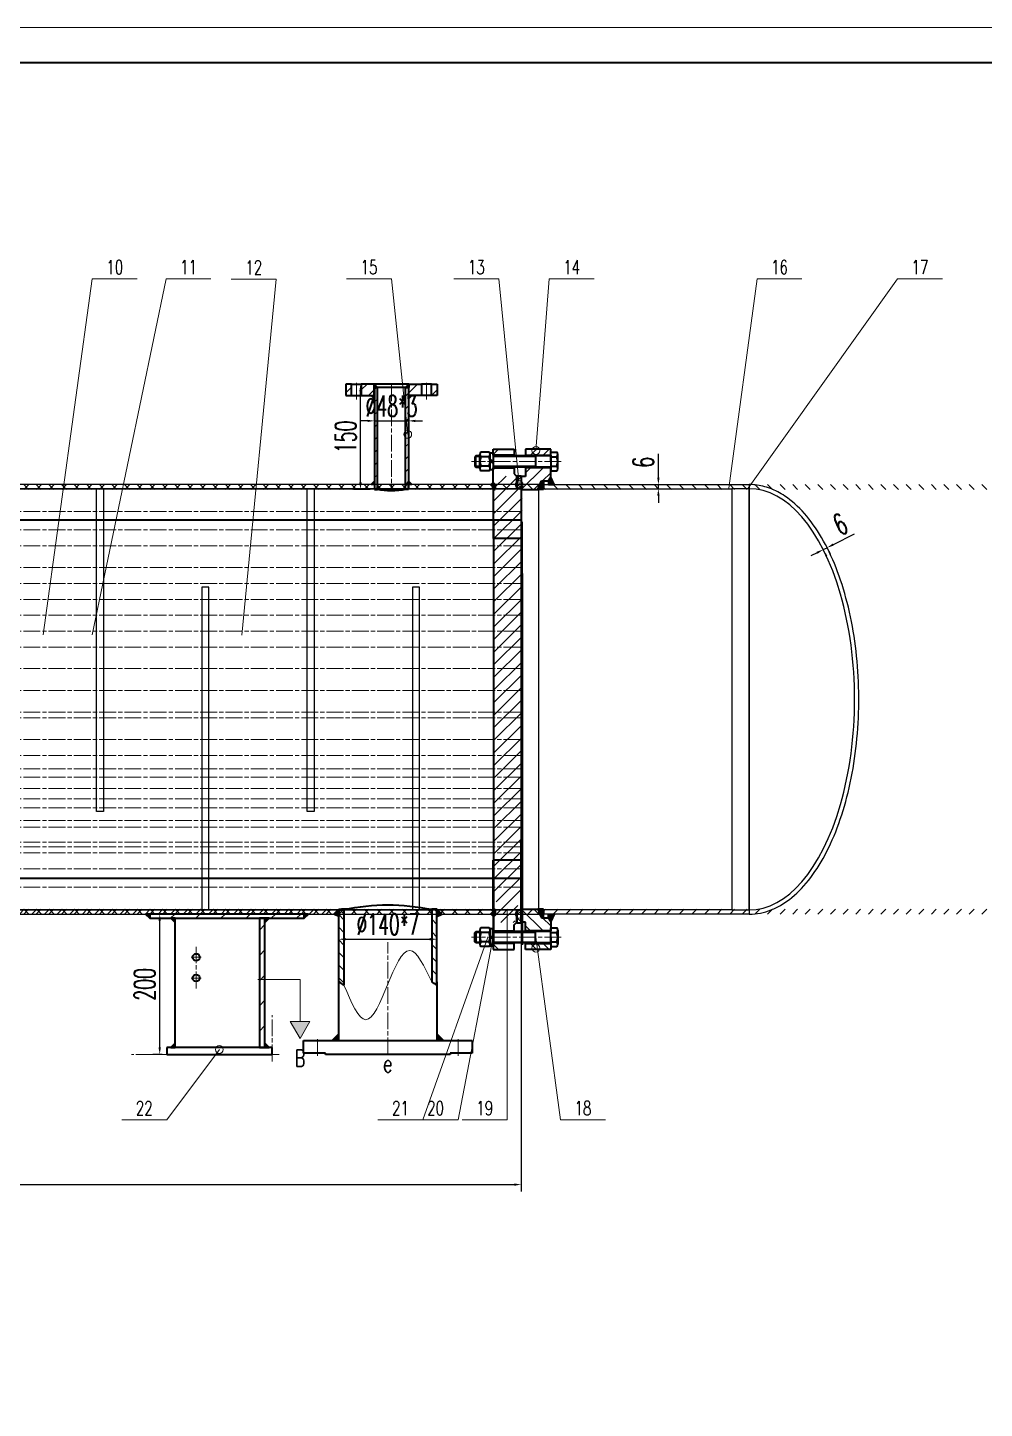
# Model space of a CAD drawing. Header units: millimetres. Extents: x 808 to 6798, y 610 to 4810.
# Drawn here: x 2845 to 4208, y 2843 to 4810 of the extents above; entities that cross this region are included whole.
import ezdxf
from ezdxf.enums import TextEntityAlignment as Align

# ---------------------------------------------------------------- set-up
doc = ezdxf.new("R2010")
doc.units = ezdxf.units.MM
doc.linetypes.add('ACAD_ISO08W100', pattern=[36, 24, -3, 6, -3])
doc.layers.get('Defpoints').update_dxf_attribs({"lineweight": 35})
for name, color, linetype, lineweight in [('中心线', 7, 'ACAD_ISO08W100', 15), ('剖面线', 7, 'Continuous', 15), ('尺寸', 7, 'Continuous', 15), ('标注', 3, 'Continuous', 0), ('粗实线', 7, 'Continuous', 35), ('细实线', 1, 'Continuous', 9)]:
    doc.layers.add(name, color=color, linetype=linetype, lineweight=lineweight)
doc.layers.add('图层2', color=1, linetype='Continuous')
doc.layers.add('图层4', color=3, linetype='Continuous')
doc.styles.add('dm', font='romans.shx', dxfattribs={"width": 0.6})
doc.styles.get("Standard").update_dxf_attribs({"font": 'txt.shx', "width": 0.7, "bigfont": 'gbcbig.shx'})
doc.dimstyles.new('md', dxfattribs={"dimscale": 10, "dimtxt": 3, "dimasz": 1, "dimexe": 1, "dimexo": 0.625, "dimtad": 1, "dimdec": 0, "dimtxsty": 'dm', "dimcen": 2.5, "dimclrd": 256, "dimclre": 256, "dimclrt": 256, "dimazin": 0, "dimtfac": 1, "dimtdec": 0, "dimtix": 1, "dimtmove": 0, "dimatfit": 3, "dimldrblk": 'ARCHTICK', "dimfxl": 1, "dimarcsym": 0})
pattern_1 = [(45, (-5018.148, -1737.78), (-8.980256, 8.980256), [])]
pattern_2 = [(45, (-5333.946, -1737.78), (-8.980256, 8.980256), [])]
pattern_3 = [(315, (-5018.148, 9444.22), (-8.980256, -8.980256), [])]
pattern_4 = [(135, (-5018.148, -1635.78), (-8.980256, -8.980256), [])]
pattern_5 = [(45, (-4248.148, -1635.78), (-17.96051, 17.96051), [])]

# ---------------------------------------------------------------- blocks, each defined once
blk = doc.blocks.new('*D31')
at = {"layer": 'Defpoints', "color": 0, "transparency": 16777216}
for p in [(3318.9, 4302.2), (3338.9, 4302.2), (3338.9, 4152.2)]:
    blk.add_point(p, dxfattribs=at)
at = {"layer": '标注', "lineweight": -2, "transparency": 16777216}
for p, q in [((3332.7, 4302.2), (3308.9, 4302.2)), ((3318.9, 4162.2), (3318.9, 4292.2)), ((3332.7, 4152.2), (3308.9, 4152.2))]:
    blk.add_line(p, q, dxfattribs=at)
at = {"layer": '标注', "transparency": 16777216}
for points in [[(3317.2, 4292.2), (3320.6, 4292.2), (3318.9, 4302.2)], [(3317.2, 4162.2), (3320.6, 4162.2), (3318.9, 4152.2)]]:
    blk.add_solid(points, dxfattribs=at)
at = {"layer": '标注', "transparency": 16777216, "insert": (3297.7, 4227.2), "char_height": 30, "attachment_point": 5, "rotation": 90, "style": 'dm'}
blk.add_mtext('150', dxfattribs=at)
blk = doc.blocks.new('_ArchTick')
at = {"color": 0, "linetype": 'ByBlock', "const_width": 0.15}
blk.add_lwpolyline([(-0.5, -0.5), (0.5, 0.5)], dxfattribs=at)
blk = doc.blocks.new('*D45')
at = {"layer": 'Defpoints', "color": 0, "transparency": 16777216}
for p in [(3387.2, 4250), (3338.9, 4233.2), (3387.2, 4245.1)]:
    blk.add_point(p, dxfattribs=at)
at = {"layer": '标注', "lineweight": -2, "transparency": 16777216}
for p, q in [((3328.9, 4250), (3318.9, 4250)), ((3338.9, 4239.4), (3338.9, 4260)), ((3338.9, 4250), (3387.2, 4250)), ((3387.2, 4251.3), (3387.2, 4260)), ((3397.2, 4250), (3407.2, 4250))]:
    blk.add_line(p, q, dxfattribs=at)
at = {"layer": '标注', "transparency": 16777216}
for points in [[(3328.9, 4251.6), (3328.9, 4248.3), (3338.9, 4250)], [(3397.2, 4251.6), (3397.2, 4248.3), (3387.2, 4250)]]:
    blk.add_solid(points, dxfattribs=at)
at = {"layer": '标注', "transparency": 16777216, "insert": (3363.1, 4271.2), "char_height": 30, "attachment_point": 5, "style": 'dm'}
blk.add_mtext('%%C48*3', dxfattribs=at)
blk = doc.blocks.new('*D35')
at = {"layer": 'Defpoints', "color": 0, "transparency": 16777216}
for p in [(3032.9, 3547.2), (3042.9, 3547.2), (3042.9, 3347.2)]:
    blk.add_point(p, dxfattribs=at)
at = {"layer": '标注', "lineweight": -2, "transparency": 16777216}
for p, q in [((3036.6, 3547.2), (3022.9, 3547.2)), ((3032.9, 3357.2), (3032.9, 3537.2)), ((3036.6, 3347.2), (3022.9, 3347.2))]:
    blk.add_line(p, q, dxfattribs=at)
at = {"layer": '标注', "transparency": 16777216}
for points in [[(3031.2, 3537.2), (3034.5, 3537.2), (3032.9, 3547.2)], [(3031.2, 3357.2), (3034.5, 3357.2), (3032.9, 3347.2)]]:
    blk.add_solid(points, dxfattribs=at)
at = {"layer": '标注', "transparency": 16777216, "insert": (3011.6, 3447.2), "char_height": 30, "attachment_point": 5, "rotation": 90, "style": 'dm'}
blk.add_mtext('200', dxfattribs=at)
blk = doc.blocks.new('*D48')
at = {"layer": 'Defpoints', "color": 0, "transparency": 16777216}
for p in [(3427.7, 3511.4), (3288, 3494.4), (3427.7, 3494.4)]:
    blk.add_point(p, dxfattribs=at)
at = {"layer": '标注', "lineweight": -2, "transparency": 16777216}
for p, q in [((3288, 3500.7), (3288, 3521.4)), ((3298, 3511.4), (3417.7, 3511.4)), ((3427.7, 3500.7), (3427.7, 3521.4))]:
    blk.add_line(p, q, dxfattribs=at)
at = {"layer": '标注', "transparency": 16777216}
for points in [[(3298, 3513.1), (3298, 3509.7), (3288, 3511.4)], [(3417.7, 3513.1), (3417.7, 3509.7), (3427.7, 3511.4)]]:
    blk.add_solid(points, dxfattribs=at)
at = {"layer": '标注', "transparency": 16777216, "insert": (3357.9, 3532.6), "char_height": 30, "attachment_point": 5, "style": 'dm'}
blk.add_mtext('%%C140*7', dxfattribs=at)
blk = doc.blocks.new('*D52')
at = {"layer": 'Defpoints', "color": 0, "transparency": 16777216}
for p in [(3743.3, 4159.2), (3743.3, 4159.2), (3743.3, 4153.2)]:
    blk.add_point(p, dxfattribs=at)
at = {"layer": '图层2', "lineweight": -2, "transparency": 16777216}
for p, q in [((3743.3, 4169.2), (3743.3, 4202.9)), ((3743.3, 4153.2), (3743.3, 4159.2)), ((3749.5, 4159.2), (3753.3, 4159.2)), ((3749.5, 4153.2), (3753.3, 4153.2)), ((3743.3, 4143.2), (3743.3, 4133.2))]:
    blk.add_line(p, q, dxfattribs=at)
at = {"layer": '图层2', "transparency": 16777216}
for points in [[(3741.6, 4169.2), (3745, 4169.2), (3743.3, 4159.2)], [(3741.6, 4143.2), (3745, 4143.2), (3743.3, 4153.2)]]:
    blk.add_solid(points, dxfattribs=at)
at = {"layer": '图层2', "transparency": 16777216, "insert": (3722, 4191), "char_height": 30, "attachment_point": 5, "rotation": 90, "style": 'dm'}
blk.add_mtext('6', dxfattribs=at)
blk = doc.blocks.new('*D53')
at = {"layer": 'Defpoints', "color": 0, "transparency": 16777216}
for p in [(3978.3, 4066.6), (3983.7, 4069.3), (3983.7, 4069.3)]:
    blk.add_point(p, dxfattribs=at)
at = {"layer": '图层2', "lineweight": -2, "transparency": 16777216}
for p, q in [((3992.6, 4073.8), (4022.6, 4089)), ((3969.4, 4062.1), (3960.5, 4057.5)), ((3978.3, 4066.6), (3983.7, 4069.3)), ((3981.1, 4061), (3982.8, 4057.6)), ((3986.5, 4063.7), (3988.2, 4060.3))]:
    blk.add_line(p, q, dxfattribs=at)
at = {"layer": '图层2', "transparency": 16777216}
for points in [[(3991.8, 4075.3), (3993.3, 4072.3), (3983.7, 4069.3)], [(3968.6, 4063.5), (3970.1, 4060.6), (3978.3, 4066.6)]]:
    blk.add_solid(points, dxfattribs=at)
at = {"layer": '图层2', "transparency": 16777216, "insert": (4002.5, 4102.6), "char_height": 30, "attachment_point": 5, "rotation": 26.8277, "style": 'dm'}
blk.add_mtext('6', dxfattribs=at)
blk = doc.blocks.new('*D55')
at = {"layer": 'Defpoints', "color": 0, "transparency": 16777216}
for p in [(2047.9, 3553.2), (3547.9, 3553.2), (3547.9, 3161.8)]:
    blk.add_point(p, dxfattribs=at)
at = {"layer": '图层2', "lineweight": -2, "transparency": 16777216}
for p, q in [((2047.9, 3547), (2047.9, 3151.8)), ((3547.9, 3547), (3547.9, 3151.8)), ((2057.9, 3161.8), (3537.9, 3161.8))]:
    blk.add_line(p, q, dxfattribs=at)
at = {"layer": '图层2', "transparency": 16777216}
for points in [[(2057.9, 3163.5), (2057.9, 3160.1), (2047.9, 3161.8)], [(3537.9, 3163.5), (3537.9, 3160.1), (3547.9, 3161.8)]]:
    blk.add_solid(points, dxfattribs=at)
at = {"layer": '图层2', "transparency": 16777216, "insert": (2797.9, 3183.1), "char_height": 30, "attachment_point": 5, "style": 'dm'}
blk.add_mtext('1500', dxfattribs=at)

msp = doc.modelspace()

# ---------------------------------------------------------------- hatches: boundary and pattern name
at = {"layer": '剖面线'}
h = msp.add_hatch(dxfattribs=at)
h.set_pattern_fill('ANSI31', color=256, scale=4, style=0)
h.set_pattern_definition(pattern_2)
h.paths.add_polyline_path([(3306.05377, 4302.22015), (3298.05377, 4302.22015), (3298.05377, 4286.22015), (3306.05377, 4286.22015)])
h = msp.add_hatch(dxfattribs=at)
h.set_pattern_fill('ANSI31', color=256, scale=4, style=0)
h.set_pattern_definition(pattern_2)
h.paths.add_polyline_path([(3338.30377, 4302.22015), (3322.05377, 4302.22015), (3320.05377, 4302.22015), (3320.05377, 4286.22015), (3338.30377, 4286.22015)])
for points in [[(3338.30377, 4297.47015), (3338.30377, 4302.22015), (3343.05377, 4297.47015)], [(3387.80377, 4297.47015), (3383.05377, 4297.47015), (3387.80377, 4302.22015)], [(3338.90377, 4286.22015), (3338.90377, 4281.47015), (3334.15377, 4286.22015)], [(3387.20377, 4286.22015), (3391.95377, 4286.22015), (3387.20377, 4281.47015)], [(3338.90377, 4159.22015), (3334.15377, 4159.22015), (3338.90377, 4163.97015)], [(3387.20377, 4159.22015), (3387.20377, 4163.97015), (3391.95377, 4159.22015)], [(3507.85218, 4162.22015), (3504.85218, 4159.22015), (3510.85218, 4159.22015)], [(3510.85218, 4159.22015), (3506.60954, 4159.22015), (3510.85218, 4154.97751)], [(3579.85218, 4152.22015), (3571.65602, 4152.22015), (3576.85218, 4164.4163), (3579.85218, 4164.4163)], [(3586.85218, 4159.22015), (3595.04833, 4159.22015), (3589.85218, 4169.61245), (3586.85218, 4164.4163)], [(3018.85218, 3547.22015), (3012.85218, 3547.22015), (3018.85218, 3541.22015)], [(3238.85218, 3547.22015), (3238.85218, 3541.22015), (3244.85218, 3547.22015)], [(3288.00218, 3554.22015), (3288.00218, 3543.72015), (3281.00218, 3547.22015)], [(3427.70218, 3554.22015), (3427.70218, 3543.72015), (3434.70218, 3547.22015)], [(3507.85218, 3544.22015), (3504.85218, 3547.22015), (3510.85218, 3547.22015)], [(3510.85218, 3547.22015), (3506.60954, 3547.22015), (3510.85218, 3551.46279)], [(3579.85218, 3554.22015), (3571.65602, 3554.22015), (3576.85218, 3542.024), (3579.85218, 3542.024)], [(3586.85218, 3547.22015), (3595.04833, 3547.22015), (3589.85218, 3536.82784), (3586.85218, 3542.024)], [(3054.85218, 3541.22015), (3048.85218, 3541.22015), (3054.85218, 3535.22015)], [(3182.85218, 3541.22015), (3182.85218, 3535.22015), (3188.85218, 3541.22015)], [(3246.85218, 3394.22015), (3232.85218, 3369.97144), (3218.85218, 3394.22015)], [(3288.00218, 3367.22015), (3288.00218, 3376.47015), (3278.75218, 3367.22015)], [(3427.70218, 3367.22015), (3436.95218, 3367.22015), (3427.70218, 3376.47015)], [(3054.85218, 3357.22015), (3054.85218, 3363.22015), (3048.85218, 3357.22015)], [(3182.85218, 3357.22015), (3188.85218, 3357.22015), (3182.85218, 3363.22015)]]:
    msp.add_hatch(color=256, dxfattribs=at).paths.add_polyline_path(points)
h = msp.add_hatch(dxfattribs=at)
h.set_pattern_fill('ANSI31', color=256, scale=4, style=0)
h.set_pattern_definition(pattern_2)
h.paths.add_polyline_path([(3343.05377, 4297.47015), (3338.90377, 4297.47015), (3338.90377, 4152.22015), (3343.05377, 4152.22015)])
h = msp.add_hatch(dxfattribs=at)
h.set_pattern_fill('ANSI31', color=256, scale=4, style=0)
h.set_pattern_definition(pattern_2)
h.paths.add_polyline_path([(3383.05377, 4297.47015), (3387.20377, 4297.47015), (3387.20377, 4152.22015), (3383.05377, 4152.22015)])
h = msp.add_hatch(dxfattribs=at)
h.set_pattern_fill('ANSI31', color=256, scale=8, style=0)
h.set_pattern_definition([(45, (-5333.946, -1737.78), (-17.96051, 17.96051), [])])
h.paths.add_polyline_path([(3387.80377, 4302.22015), (3404.05377, 4302.22015), (3406.05377, 4302.22015), (3406.05377, 4286.22015), (3387.80377, 4286.22015)])
h = msp.add_hatch(dxfattribs=at)
h.set_pattern_fill('ANSI31', color=256, scale=4, style=0)
h.set_pattern_definition(pattern_2)
h.paths.add_polyline_path([(3420.05377, 4302.22015), (3428.05377, 4302.22015), (3428.05377, 4286.22015), (3420.05377, 4286.22015)])
h = msp.add_hatch(dxfattribs=at)
h.set_pattern_fill('ANSI31', color=256, scale=8, style=0)
h.set_pattern_definition([(45, (-5018.148, -1737.78), (-17.96051, 17.96051), [])])
h.paths.add_polyline_path([(3507.85218, 4201.22015), (3507.85218, 4209.72015), (3537.85218, 4209.72015), (3537.85218, 4201.22015)])
h = msp.add_hatch(dxfattribs=at)
h.set_pattern_fill('ANSI31', color=256, scale=4, style=0)
h.set_pattern_definition(pattern_1)
h.paths.add_polyline_path([(3589.85218, 4201.22015), (3589.85218, 4209.72015), (3553.85218, 4209.72015), (3553.85218, 4201.22015)])
h = msp.add_hatch(dxfattribs=at)
h.set_pattern_fill('ANSI31', color=256, scale=4, style=0)
h.set_pattern_definition([(45, (-5016.952, -1623.892), (-8.980256, 8.980256), [])])
edge = h.paths.add_edge_path()
edge.add_line((3509.04833, 3566.10819), (3512.04833, 3566.10819))
edge.add_line((3512.04833, 3566.10819), (3512.04833, 3559.10819))
edge.add_line((3512.04833, 3559.10819), (3509.04833, 3556.10819))
edge.add_line((3509.04833, 3556.10819), (3509.04833, 3535.10819))
edge.add_line((3509.04833, 3535.10819), (3539.04833, 3535.10819))
edge.add_line((3539.04833, 3535.10819), (3539.04833, 3543.60819))
edge.add_line((3539.04833, 3543.60819), (3543.04833, 3547.60819))
edge.add_line((3543.04833, 3547.60819), (3543.04833, 3566.10819))
edge.add_line((3543.04833, 3566.10819), (3549.04833, 3566.10819))
edge.add_line((3549.04833, 3566.10819), (3549.04833, 4169.02351))
edge.add_line((3549.04833, 4171.3321), (3509.04833, 4171.3321))
edge.add_line((3509.04833, 3566.10819), (3509.04833, 4171.3321))
h = msp.add_hatch(dxfattribs=at)
h.set_pattern_fill('ANSI37', color=256, scale=4, style=0)
h.set_pattern_definition([(45, (-5018.148, -1737.78), (-8.980256, 8.980256), []), (135, (-5018.148, -1737.78), (-8.980256, -8.980256), [])])
h.paths.add_polyline_path([(3547.85218, 4153.72015), (3541.85218, 4153.72015), (3541.85218, 4171.72015), (3547.85218, 4171.72015)])
h = msp.add_hatch(dxfattribs=at)
h.set_pattern_fill('ANSI31', color=256, scale=4, style=0)
h.set_pattern_definition(pattern_1)
h.paths.add_polyline_path([(3589.85218, 4183.22015), (3553.85218, 4183.22015), (3553.85218, 4170.72015), (3547.85218, 4170.72015), (3547.85218, 4152.22015), (3571.65602, 4152.22015), (3576.85218, 4164.4163), (3586.85218, 4164.4163), (3589.85218, 4169.61245)])
h = msp.add_hatch(dxfattribs=at)
h.set_pattern_fill('ANSI31', color=256, scale=4, style=0)
h.set_pattern_definition([(45, (-518.148, -1737.78), (-8.980256, 8.980256), [])])
edge = h.paths.add_edge_path()
edge.add_line((807.70218, 4159.22015), (1870.25898, 4159.22015))
edge.add_line((3510.85218, 4159.22015), (3510.85218, 4152.22015))
edge.add_line((3547.85218, 4152.22015), (3387.20377, 4152.22015))
edge.add_line((807.70218, 4152.22015), (807.70218, 4159.22015))
h = msp.add_hatch(dxfattribs=at)
h.set_pattern_fill('ANSI31', color=256, scale=4, style=0)
h.set_pattern_definition([(135, (6113.852, -1737.78), (8.980256, 8.980256), [])])
edge = h.paths.add_edge_path()
edge.add_line((4788.00218, 4159.22015), (3725.44538, 4159.22015))
edge.add_line((2084.85218, 4159.22015), (2084.85218, 4152.22015))
edge.add_line((2047.85218, 4152.22015), (2208.50058, 4152.22015))
edge.add_line((4788.00218, 4152.22015), (4788.00218, 4159.22015))
h = msp.add_hatch(dxfattribs=at)
h.set_pattern_fill('ANSI31', color=256, scale=4, style=0)
h.set_pattern_definition([(315, (-518.148, 9444.22), (-8.980256, -8.980256), [])])
edge = h.paths.add_edge_path()
edge.add_line((807.70218, 3547.22015), (1870.25898, 3547.22015))
edge.add_line((3510.85218, 3547.22015), (3510.85218, 3554.22015))
edge.add_line((3547.85218, 3554.22015), (3387.20377, 3554.22015))
edge.add_line((807.70218, 3554.22015), (807.70218, 3547.22015))
h = msp.add_hatch(dxfattribs=at)
h.set_pattern_fill('ANSI31', color=256, scale=4, style=0)
h.set_pattern_definition([(45, (-518.148, -1635.78), (-8.980256, 8.980256), [])])
edge = h.paths.add_edge_path()
edge.add_line((1919.98668, 3547.22015), (3288.00218, 3547.22015))
edge.add_line((3288.00218, 3547.22015), (3288.00218, 3554.22015))
edge.add_line((3547.85218, 3554.22015), (3427.70218, 3554.22015))
edge.add_line((1251.85218, 3554.22015), (1246.85218, 3547.22015))
h = msp.add_hatch(dxfattribs=at)
h.set_pattern_fill('ANSI31', color=256, scale=4, style=0)
h.set_pattern_definition([(225, (6113.852, 9444.22), (8.980256, -8.980256), [])])
edge = h.paths.add_edge_path()
edge.add_line((4788.00218, 3547.22015), (3725.44538, 3547.22015))
edge.add_line((2084.85218, 3547.22015), (2084.85218, 3554.22015))
edge.add_line((2047.85218, 3554.22015), (2208.50058, 3554.22015))
edge.add_line((4788.00218, 3554.22015), (4788.00218, 3547.22015))
h = msp.add_hatch(dxfattribs=at)
h.set_pattern_fill('ANSI31', color=256, scale=8, style=0)
h.set_pattern_definition(pattern_5)
h.paths.add_polyline_path([(3238.85218, 3541.22015), (3238.85218, 3547.22015), (3018.85218, 3547.22015), (3018.85218, 3541.22015)])
h = msp.add_hatch(dxfattribs=at)
h.set_pattern_fill('ANSI31', color=256, scale=4, angle=90, style=0)
h.set_pattern_definition(pattern_4)
edge = h.paths.add_edge_path()
edge.add_line((3288.00218, 3450.72015), (3288.00218, 3554.22015))
edge.add_line((3288.00218, 3554.22015), (3295.35218, 3554.22015))
edge.add_line((3295.35218, 3554.22015), (3295.35218, 3446.09515))
edge.add_spline(control_points=[(3295.35218, 3446.09515), (3292.90218, 3447.63682), (3290.45218, 3449.17848), (3288.00218, 3450.72015)], knot_values=[0, 0, 0, 0, 1.0855091331, 1.0855091331, 1.0855091331, 1.0855091331], degree=3, periodic=0)
h = msp.add_hatch(dxfattribs=at)
h.set_pattern_fill('ANSI31', color=256, scale=4, angle=90, style=0)
h.set_pattern_definition(pattern_4)
edge = h.paths.add_edge_path()
edge.add_line((3427.70218, 3446.09515), (3427.70218, 3554.22015))
edge.add_line((3427.70218, 3554.22015), (3420.35218, 3554.22015))
edge.add_line((3420.35218, 3554.22015), (3420.35218, 3450.72015))
edge.add_spline(control_points=[(3420.35218, 3450.72015), (3422.80218, 3449.17848), (3425.25218, 3447.63682), (3427.70218, 3446.09515)], knot_values=[0, 0, 0, 0, 1.0855091331, 1.0855091331, 1.0855091331, 1.0855091331], degree=3, periodic=0)
h = msp.add_hatch(dxfattribs=at)
h.set_pattern_fill('ANSI37', color=256, scale=4, style=0)
h.set_pattern_definition([(315, (-5018.148, 9444.22), (-8.980256, -8.980256), []), (225, (-5018.148, 9444.22), (-8.980256, 8.980256), [])])
h.paths.add_polyline_path([(3547.85218, 3552.72015), (3541.85218, 3552.72015), (3541.85218, 3534.72015), (3547.85218, 3534.72015)])
h = msp.add_hatch(dxfattribs=at)
h.set_pattern_fill('ANSI31', color=256, scale=4, style=0)
h.set_pattern_definition(pattern_3)
h.paths.add_polyline_path([(3589.85218, 3523.22015), (3553.85218, 3523.22015), (3553.85218, 3535.72015), (3547.85218, 3535.72015), (3547.85218, 3554.22015), (3571.65602, 3554.22015), (3576.85218, 3542.024), (3586.85218, 3542.024), (3589.85218, 3536.82784)])
h = msp.add_hatch(dxfattribs=at)
h.set_pattern_fill('ANSI31', color=256, scale=8, style=0)
h.set_pattern_definition(pattern_5)
h.paths.add_polyline_path([(3182.85218, 3357.22015), (3182.85218, 3541.22015), (3174.85218, 3541.22015), (3174.85218, 3357.22015)])
h = msp.add_hatch(dxfattribs=at)
h.set_pattern_fill('ANSI31', color=256, scale=8, style=0)
h.set_pattern_definition([(315, (-5018.148, 9444.22), (-17.96051, -17.96051), [])])
h.paths.add_polyline_path([(3507.85218, 3505.22015), (3507.85218, 3496.72015), (3537.85218, 3496.72015), (3537.85218, 3505.22015)])
h = msp.add_hatch(dxfattribs=at)
h.set_pattern_fill('ANSI31', color=256, scale=4, style=0)
h.set_pattern_definition(pattern_3)
h.paths.add_polyline_path([(3589.85218, 3505.22015), (3589.85218, 3496.72015), (3553.85218, 3496.72015), (3553.85218, 3505.22015)])

# ---------------------------------------------------------------- linework, layer by layer
at = {"layer": '中心线'}
for p, q in [((3313.05377, 4304.22015), (3313.05377, 4277.22015)), ((3363.05377, 4302.22015), (3363.05377, 4152.22015)), ((3413.05377, 4304.22015), (3413.05377, 4277.22015)), ((3604.85218, 4192.22015), (3476.85218, 4192.22015)), ((2046.65602, 4120.94406), (3549.04833, 4120.94406)), ((2046.65602, 4094.63723), (3549.04833, 4094.63723)), ((2046.65602, 4072.00982), (3549.04833, 4072.00982)), ((2046.65602, 4041.10019), (3549.04833, 4041.10019)), ((2046.65602, 4018.2697), (3549.04833, 4018.2697)), ((2046.65602, 3995.64228), (3549.04833, 3995.64228)), ((2046.65602, 3973.01487), (3549.04833, 3973.01487)), ((2046.65602, 3950.38745), (3549.04833, 3950.38745)), ((2046.65602, 3927.76003), (3549.04833, 3927.76003)), ((2046.65602, 3896.93296), (3549.04833, 3896.93296)), ((2046.65602, 3865.94078), (3549.04833, 3865.94078)), ((2046.65602, 3835.03115), (3549.04833, 3835.03115)), ((2046.65602, 3826.74895), (3549.04833, 3826.74895)), ((2046.65602, 3795.83932), (3549.04833, 3795.83932)), ((2046.65602, 3773.2119), (3549.04833, 3773.2119)), ((2046.65602, 3754.08171), (3549.04833, 3754.08171)), ((2046.65602, 3742.30228), (3549.04833, 3742.30228)), ((2046.65602, 3726.3689), (3549.04833, 3726.3689)), ((2046.65602, 3711.39265), (3549.04833, 3711.39265)), ((2046.65602, 3698.65608), (3549.04833, 3698.65608)), ((2046.65602, 3680.48302), (3549.04833, 3680.48302)), ((2046.65602, 3670.94327), (3549.04833, 3670.94327)), ((2046.65602, 3649.5734), (3549.04833, 3649.5734)), ((2046.65602, 3643.23046), (3549.04833, 3643.23046)), ((2046.65602, 3634.43048), (3549.04833, 3634.43048)), ((2046.65602, 3611.80306), (3549.04833, 3611.80306)), ((2046.65602, 3585.49624), (3549.04833, 3585.49624)), ((3357.85218, 3347.22015), (3357.85218, 3507.22015)), ((3604.85218, 3514.22015), (3476.85218, 3514.22015)), ((3091.85218, 3485.77089), (3077.85218, 3485.77089)), ((3084.85218, 3441.27256), (3084.85218, 3500.60367)), ((3091.85218, 3456.10533), (3077.85218, 3456.10533)), ((3192.85218, 3337.22015), (3192.85218, 3403.22015)), ((3257.85218, 3345.22015), (3257.85218, 3372.22015)), ((3457.85218, 3345.22015), (3457.85218, 3372.22015)), ((3202.85218, 3347.22015), (2992.85218, 3347.22015))]:
    msp.add_line(p, q, dxfattribs=at)
at = {"layer": '剖面线'}
for centre in [(3386.20377, 4230.72015), (3568.85218, 4207.72015), (3544.85218, 4159.22015), (3544.85218, 3547.22015), (3568.85218, 3498.72015), (3117.85218, 3354.22015)]:
    msp.add_circle(centre, 5.6, dxfattribs=at)
at = {"layer": '图层2'}
msp.add_lwpolyline([(2022.85218, 3847.22015), (2022.85218, 3547.22015), (3572.85218, 3547.22015), (3572.85218, 4159.22015), (2022.85218, 4159.22015), (2022.85218, 3859.22015)], dxfattribs=at)
for points in [[(2047.85218, 3553.22015), (3547.85218, 3553.22015), (3547.85218, 4153.22015), (2047.85218, 4153.22015)], [(3547.85218, 3553.22015), (2047.85218, 3553.22015), (2047.85218, 4153.22015), (3547.85218, 4153.22015)], [(2942.85218, 4153.22008), (2952.85218, 4153.22008), (2952.85218, 3693.22008), (2942.85218, 3693.22008)], [(3242.85218, 4153.22008), (3252.85218, 4153.22008), (3252.85218, 3693.22008), (3242.85218, 3693.22008)], [(3572.85218, 4159.22015), (3872.85218, 4159.22015), (3872.85218, 3547.22015), (3572.85218, 3547.22015)], [(3847.85218, 3553.22015), (3572.85218, 3553.22015), (3572.85218, 4153.22015), (3847.85218, 4153.22015)], [(3847.85218, 3553.22015), (3872.85218, 3553.22015), (3872.85218, 4153.22015), (3847.85218, 4153.22015)], [(3092.85218, 3553.22015), (3102.85218, 3553.22015), (3102.85218, 4013.22015), (3092.85218, 4013.22015)], [(3392.85218, 3553.22015), (3402.85218, 3553.22015), (3402.85218, 4013.22015), (3392.85218, 4013.22015)]]:
    msp.add_lwpolyline(points, close=True, dxfattribs=at)
msp.add_ellipse((3872.85218, 3853.22015), major_axis=(0, -300), ratio=0.5, start_param=0, end_param=3.1415926536, dxfattribs=at)
msp.add_open_spline([(3872.85218, 3547.22015), (3878.10407, 3547.22015), (3883.35568, 3547.73208), (3893.77809, 3549.76581), (3898.94858, 3551.28722), (3909.14183, 3555.30347), (3914.16468, 3557.79795), (3928.93756, 3566.67182), (3938.39058, 3574.44175), (3956.2321, 3593.30418), (3964.62308, 3604.39851), (3980.11102, 3629.48725), (3987.20757, 3643.4824), (3999.88742, 3673.86576), (4005.47005, 3690.25364), (4014.93656, 3724.82661), (4018.81997, 3743.01094), (4024.7541, 3780.51056), (4026.80456, 3799.82493), (4029.00075, 3838.87356), (4029.1464, 3858.60685), (4027.52766, 3897.76559), (4025.76335, 3917.19008), (4020.38649, 3955.01568), (4016.77415, 3973.41589), (4007.8259, 4008.51785), (4002.49041, 4025.21882), (3990.274, 4056.31361), (3983.39373, 4070.70699), (3968.30361, 4096.66361), (3960.09429, 4108.22736), (3942.57967, 4128.08887), (3933.2726, 4136.38848), (3916.81642, 4147.34272), (3909.88516, 4150.94851), (3895.7468, 4156.29011), (3888.53947, 4158.02406), (3878.48013, 4159.07341), (3875.66616, 4159.22015), (3872.85218, 4159.22015)], degree=3, knots=[0, 0, 0, 0, 0.0972572684, 0.0972572684, 0.1945145367, 0.1945145367, 0.2917718051, 0.2917718051, 0.4862735521, 0.4862735521, 0.6807752992, 0.6807752992, 0.8752770463, 0.8752770463, 1.0697787933, 1.0697787933, 1.2642805404, 1.2642805404, 1.4587822874, 1.4587822874, 1.6532840345, 1.6532840345, 1.8477857816, 1.8477857816, 2.0422875286, 2.0422875286, 2.2367892757, 2.2367892757, 2.4312910227, 2.4312910227, 2.6257927698, 2.6257927698, 2.8202945169, 2.8202945169, 2.9548881792, 2.9548881792, 3.0894818415, 3.0894818415, 3.1415926536, 3.1415926536, 3.1415926536, 3.1415926536], dxfattribs=at)
at = {"layer": '尺寸'}
for p, q in [((3172.85218, 3454.22015), (3232.85218, 3454.22015)), ((3232.85218, 3454.22015), (3232.85218, 3394.22015)), ((3232.85218, 3369.97144), (3218.85218, 3394.22015)), ((3218.85218, 3394.22015), (3246.85218, 3394.22015)), ((3246.85218, 3394.22015), (3232.85218, 3369.97144))]:
    msp.add_line(p, q, dxfattribs=at)
at = {"layer": '标注'}
for p, q in [((2866.85218, 3944.97015), (2936.85218, 4452.22015)), ((2936.85218, 4452.22015), (3000.85218, 4452.22015)), ((2936.85218, 3944.97015), (3041.85218, 4452.22015)), ((3041.85218, 4452.22015), (3105.85218, 4452.22015)), ((3198.85218, 4451.89228), (3134.85218, 4451.89228)), ((3149.85218, 3944.64228), (3198.85218, 4451.89228)), ((3363.05377, 4452.22015), (3299.05377, 4452.22015)), ((3386.20377, 4230.72015), (3363.05377, 4452.22015)), ((3515.85218, 4452.22015), (3451.85218, 4452.22015)), ((3544.85218, 4159.22015), (3515.85218, 4452.22015)), ((3568.85218, 4207.72015), (3587.85218, 4452.22015)), ((3587.85218, 4452.22015), (3651.85218, 4452.22015)), ((3843.85218, 4154.22015), (3883.85218, 4452.22015)), ((3871.35218, 4154.22015), (4083.85218, 4452.22015)), ((3883.85218, 4452.22015), (3947.85218, 4452.22015)), ((4083.85218, 4452.22015), (4147.85218, 4452.22015)), ((3527.85218, 3554.22015), (3527.85218, 3254.22015)), ((3500.45218, 3514.22015), (3407.85218, 3254.22015)), ((3507.85218, 3514.22015), (3457.85218, 3254.22015)), ((3568.85218, 3514.22015), (3603.85218, 3254.22015)), ((3117.85218, 3354.22015), (3042.85218, 3254.22015)), ((3042.85218, 3254.22015), (2978.85218, 3254.22015)), ((3407.85218, 3254.22015), (3343.85218, 3254.22015)), ((3457.85218, 3254.22015), (3393.85218, 3254.22015)), ((3527.85218, 3254.22015), (3463.85218, 3254.22015)), ((3603.85218, 3254.22015), (3667.85218, 3254.22015))]:
    msp.add_line(p, q, dxfattribs=at)
at = {"layer": '粗实线'}
for p, q in [((3306.05377, 4302.22015), (3298.05377, 4302.22015)), ((3298.05377, 4302.22015), (3298.05377, 4286.22015)), ((3306.05377, 4286.22015), (3306.05377, 4302.22015)), ((3306.05377, 4302.22015), (3320.05377, 4302.22015)), ((3322.05377, 4302.22015), (3320.05377, 4302.22015)), ((3320.05377, 4302.22015), (3320.05377, 4286.22015)), ((3338.30377, 4302.22015), (3322.05377, 4302.22015)), ((3322.05377, 4302.22015), (3322.05377, 4302.22015)), ((3338.30377, 4286.22015), (3338.30377, 4302.22015)), ((3338.30377, 4297.47015), (3338.30377, 4302.22015)), ((3338.30377, 4302.22015), (3343.05377, 4297.47015)), ((3387.80377, 4302.22015), (3338.30377, 4302.22015)), ((3343.05377, 4297.47015), (3338.30377, 4297.47015)), ((3343.05377, 4297.47015), (3338.90377, 4297.47015)), ((3338.90377, 4297.47015), (3338.90377, 4152.22015)), ((3343.05377, 4152.22015), (3343.05377, 4297.47015)), ((3383.05377, 4297.47015), (3343.05377, 4297.47015)), ((3383.05377, 4297.47015), (3387.80377, 4302.22015)), ((3383.05377, 4297.47015), (3387.20377, 4297.47015)), ((3383.05377, 4152.22015), (3383.05377, 4297.47015)), ((3387.80377, 4297.47015), (3383.05377, 4297.47015)), ((3387.20377, 4297.47015), (3387.20377, 4152.22015)), ((3387.80377, 4302.22015), (3404.05377, 4302.22015)), ((3387.80377, 4286.22015), (3387.80377, 4302.22015)), ((3387.80377, 4302.22015), (3387.80377, 4297.47015)), ((3404.05377, 4302.22015), (3404.05377, 4302.22015)), ((3404.05377, 4302.22015), (3406.05377, 4302.22015)), ((3406.05377, 4302.22015), (3406.05377, 4286.22015)), ((3420.05377, 4302.22015), (3406.05377, 4302.22015)), ((3420.05377, 4302.22015), (3428.05377, 4302.22015)), ((3420.05377, 4286.22015), (3420.05377, 4302.22015)), ((3428.05377, 4302.22015), (3428.05377, 4286.22015)), ((3298.05377, 4286.22015), (3306.05377, 4286.22015)), ((3306.05377, 4286.22015), (3320.05377, 4286.22015)), ((3320.05377, 4286.22015), (3338.30377, 4286.22015)), ((3338.90377, 4281.47015), (3334.15377, 4286.22015)), ((3334.15377, 4286.22015), (3338.90377, 4286.22015)), ((3338.90377, 4286.22015), (3338.90377, 4281.47015)), ((3387.20377, 4286.22015), (3391.95377, 4286.22015)), ((3391.95377, 4286.22015), (3387.20377, 4281.47015)), ((3387.20377, 4281.47015), (3387.20377, 4286.22015)), ((3406.05377, 4286.22015), (3387.80377, 4286.22015)), ((3420.05377, 4286.22015), (3406.05377, 4286.22015)), ((3428.05377, 4286.22015), (3420.05377, 4286.22015)), ((3483.45218, 4200.22015), (3481.85218, 4198.62015)), ((3481.85218, 4198.62015), (3481.85218, 4185.82015)), ((3488.95218, 4200.22015), (3483.45218, 4200.22015)), ((3483.45218, 4184.22015), (3483.45218, 4200.22015)), ((3488.95218, 4182.1889), (3488.95218, 4202.2514)), ((3502.36715, 4205.59515), (3490.3372, 4205.59515)), ((3502.36715, 4198.90765), (3490.3372, 4198.90765)), ((3503.75218, 4180.12015), (3503.75218, 4204.32015)), ((3503.75218, 4204.32015), (3507.85218, 4204.32015)), ((3503.75218, 4182.1889), (3503.75218, 4202.2514)), ((3507.85218, 4192.22015), (3503.75218, 4194.27015)), ((3503.75218, 4192.22015), (3507.85218, 4190.17015)), ((3507.85218, 4201.22015), (3507.85218, 4209.72015)), ((3507.85218, 4209.72015), (3537.85218, 4209.72015)), ((3507.85218, 4204.32015), (3507.85218, 4180.12015)), ((3537.85218, 4201.22015), (3507.85218, 4201.22015)), ((3507.85218, 4201.22015), (3507.85218, 4183.22015)), ((3589.85218, 4200.22015), (3507.85218, 4200.22015)), ((3537.85218, 4209.72015), (3537.85218, 4201.22015)), ((3537.85218, 4201.22015), (3537.85218, 4200.22015)), ((3589.85218, 4209.72015), (3553.85218, 4209.72015)), ((3553.85218, 4209.72015), (3553.85218, 4201.22015)), ((3553.85218, 4201.22015), (3589.85218, 4201.22015)), ((3553.85218, 4201.22015), (3553.85218, 4200.22015)), ((3568.25218, 4200.22015), (3568.25218, 4184.22015)), ((3589.85218, 4201.22015), (3589.85218, 4209.72015)), ((3589.85218, 4192.22015), (3589.85218, 4205.59515)), ((3589.85218, 4205.59515), (3589.85218, 4205.59515)), ((3589.85218, 4205.59515), (3598.46715, 4205.59515)), ((3589.85218, 4201.22015), (3589.85218, 4183.22015)), ((3589.85218, 4198.90765), (3598.46715, 4198.90765)), ((3589.85218, 4192.22015), (3589.85218, 4178.84515)), ((3599.85218, 4182.1889), (3599.85218, 4202.2514)), ((3481.85218, 4185.82015), (3483.45218, 4184.22015)), ((3483.45218, 4184.22015), (3488.95218, 4184.22015)), ((3502.36715, 4185.53265), (3490.3372, 4185.53265)), ((3502.36715, 4178.84515), (3490.3372, 4178.84515)), ((3507.85218, 4180.12015), (3503.75218, 4180.12015)), ((3589.85218, 4184.22015), (3507.85218, 4184.22015)), ((3507.85218, 4162.22015), (3507.85218, 4183.22015)), ((3507.85218, 4183.22015), (3537.85218, 4183.22015)), ((3537.85218, 4183.22015), (3537.85218, 4184.22015)), ((3537.85218, 4183.22015), (3537.85218, 4174.72015)), ((3537.85218, 4174.72015), (3541.85218, 4170.72015)), ((3541.85218, 4153.72015), (3541.85218, 4171.72015)), ((3541.85218, 4171.72015), (3547.85218, 4171.72015)), ((3547.85218, 4171.72015), (3547.85218, 4153.72015)), ((3553.85218, 4183.22015), (3553.85218, 4184.22015)), ((3589.85218, 4183.22015), (3553.85218, 4183.22015)), ((3553.85218, 4183.22015), (3553.85218, 4170.72015)), ((3589.85218, 4185.53265), (3598.46715, 4185.53265)), ((3589.85218, 4169.61245), (3589.85218, 4183.22015)), ((3589.85218, 4178.84515), (3589.85218, 4178.84515)), ((3589.85218, 4178.84515), (3598.46715, 4178.84515)), ((3334.15377, 4159.22015), (3338.90377, 4163.97015)), ((3338.90377, 4159.22015), (3334.15377, 4159.22015)), ((3338.90377, 4163.97015), (3338.90377, 4159.22015)), ((3338.90377, 4159.22015), (3338.90377, 4152.22015)), ((3338.90377, 4152.22015), (3343.05377, 4152.22015)), ((3387.20377, 4152.22015), (3383.05377, 4152.22015)), ((3387.20377, 4159.22015), (3387.20377, 4163.97015)), ((3387.20377, 4163.97015), (3391.95377, 4159.22015)), ((3391.95377, 4159.22015), (3387.20377, 4159.22015)), ((3387.20377, 4152.22015), (3387.20377, 4159.22015)), ((3507.85218, 4162.22015), (3504.85218, 4159.22015)), ((3504.85218, 4159.22015), (3510.85218, 4159.22015)), ((3510.85218, 4159.22015), (3506.60954, 4159.22015)), ((3506.60954, 4159.22015), (3510.85218, 4154.97751)), ((3510.85218, 4159.22015), (3507.85218, 4162.22015)), ((3510.85218, 4159.22015), (3507.85218, 4162.22015)), ((3507.85218, 4152.22015), (3510.85218, 4152.22015)), ((3507.85218, 4152.22015), (3507.85218, 4082.44406)), ((3510.85218, 4159.22015), (3510.85218, 4152.22015)), ((3510.85218, 4154.97751), (3510.85218, 4159.22015)), ((3510.85218, 4152.22015), (3510.85218, 4159.22015)), ((3541.85218, 4170.72015), (3541.85218, 4152.22015)), ((3547.85218, 4153.72015), (3541.85218, 4153.72015)), ((3553.85218, 4170.72015), (3547.85218, 4170.72015)), ((3547.85218, 4170.72015), (3547.85218, 4152.22015)), ((3547.85218, 4152.22015), (3571.65602, 4152.22015)), ((3547.85218, 4152.22015), (3547.85218, 4080.13547)), ((3571.65602, 4152.22015), (3576.85218, 4164.4163)), ((3571.65602, 4152.22015), (3576.85218, 4164.4163)), ((3579.85218, 4152.22015), (3571.65602, 4152.22015)), ((3579.85218, 4152.22015), (3571.65602, 4152.22015)), ((3576.85218, 4164.4163), (3586.85218, 4164.4163)), ((3576.85218, 4164.4163), (3579.85218, 4164.4163)), ((3579.85218, 4164.4163), (3579.85218, 4152.22015)), ((3579.85218, 4152.22015), (3579.85218, 4159.22015)), ((3586.85218, 4164.4163), (3589.85218, 4169.61245)), ((3589.85218, 4169.61245), (3586.85218, 4164.4163)), ((3586.85218, 4164.4163), (3586.85218, 4159.22015)), ((3586.85218, 4159.22015), (3595.04833, 4159.22015)), ((3595.04833, 4159.22015), (3589.85218, 4169.61245)), ((3549.04833, 4108.44406), (2046.65602, 4108.44406)), ((3509.04833, 3503.22015), (3509.04833, 4108.44406)), ((3549.04833, 3503.22015), (3549.04833, 4106.13547)), ((3547.85218, 4082.44406), (3507.85218, 4082.44406)), ((3547.85218, 4080.13547), (3547.85218, 4055.13547)), ((3549.04833, 4032.4395), (3549.04833, 3506.22015)), ((3549.04833, 4031.4395), (3549.04833, 3505.22015)), ((3549.04833, 4030.4395), (3549.04833, 3504.22015)), ((3549.04833, 4029.4395), (3549.04833, 3503.22015)), ((3547.85218, 3626.30483), (3547.85218, 3651.30483)), ((3507.85218, 3554.22015), (3507.85218, 3623.99624)), ((3547.85218, 3623.99624), (3507.85218, 3623.99624)), ((3547.85218, 3554.22015), (3547.85218, 3626.30483)), ((3549.04833, 3597.99624), (2046.65602, 3597.99624)), ((3018.85218, 3547.22015), (3012.85218, 3547.22015)), ((3012.85218, 3547.22015), (3018.85218, 3541.22015)), ((3238.85218, 3547.22015), (3018.85218, 3547.22015)), ((3018.85218, 3547.22015), (3018.85218, 3541.22015)), ((3018.85218, 3541.22015), (3018.85218, 3547.22015)), ((3238.85218, 3541.22015), (3238.85218, 3547.22015)), ((3238.85218, 3547.22015), (3238.85218, 3541.22015)), ((3238.85218, 3541.22015), (3244.85218, 3547.22015)), ((3244.85218, 3547.22015), (3238.85218, 3547.22015)), ((3281.00218, 3547.22015), (3288.00218, 3554.22015)), ((3288.00218, 3543.72015), (3281.00218, 3547.22015)), ((3288.00218, 3547.22015), (3288.00218, 3554.22015)), ((3288.00218, 3450.72015), (3288.00218, 3554.22015)), ((3288.00218, 3554.22015), (3295.35218, 3554.22015)), ((3288.00218, 3554.22015), (3288.00218, 3543.72015)), ((3303.85218, 3554.22015), (3291.85218, 3554.22015)), ((3295.35218, 3554.22015), (3295.35218, 3446.09515)), ((3427.70218, 3554.22015), (3420.35218, 3554.22015)), ((3420.35218, 3554.22015), (3420.35218, 3450.72015)), ((3427.70218, 3554.22015), (3427.70218, 3547.22015)), ((3427.70218, 3446.09515), (3427.70218, 3554.22015)), ((3427.70218, 3554.22015), (3427.70218, 3543.72015)), ((3434.70218, 3547.22015), (3427.70218, 3554.22015)), ((3427.70218, 3543.72015), (3434.70218, 3547.22015)), ((3507.85218, 3544.22015), (3504.85218, 3547.22015)), ((3504.85218, 3547.22015), (3510.85218, 3547.22015)), ((3506.60954, 3547.22015), (3510.85218, 3551.46279)), ((3510.85218, 3547.22015), (3506.60954, 3547.22015)), ((3507.85218, 3554.22015), (3510.85218, 3554.22015)), ((3510.85218, 3547.22015), (3507.85218, 3544.22015)), ((3510.85218, 3547.22015), (3507.85218, 3544.22015)), ((3507.85218, 3544.22015), (3507.85218, 3523.22015)), ((3510.85218, 3547.22015), (3510.85218, 3554.22015)), ((3510.85218, 3554.22015), (3510.85218, 3547.22015)), ((3510.85218, 3551.46279), (3510.85218, 3547.22015)), ((3541.85218, 3535.72015), (3541.85218, 3554.22015)), ((3547.85218, 3552.72015), (3541.85218, 3552.72015)), ((3541.85218, 3552.72015), (3541.85218, 3534.72015)), ((3547.85218, 3535.72015), (3547.85218, 3554.22015)), ((3547.85218, 3554.22015), (3571.65602, 3554.22015)), ((3547.85218, 3534.72015), (3547.85218, 3552.72015)), ((3571.65602, 3554.22015), (3576.85218, 3542.024)), ((3579.85218, 3554.22015), (3571.65602, 3554.22015)), ((3571.65602, 3554.22015), (3576.85218, 3542.024)), ((3579.85218, 3554.22015), (3571.65602, 3554.22015)), ((3576.85218, 3542.024), (3586.85218, 3542.024)), ((3576.85218, 3542.024), (3579.85218, 3542.024)), ((3579.85218, 3542.024), (3579.85218, 3554.22015)), ((3579.85218, 3554.22015), (3579.85218, 3547.22015)), ((3586.85218, 3547.22015), (3595.04833, 3547.22015)), ((3586.85218, 3542.024), (3586.85218, 3547.22015)), ((3586.85218, 3542.024), (3589.85218, 3536.82784)), ((3589.85218, 3536.82784), (3586.85218, 3542.024)), ((3595.04833, 3547.22015), (3589.85218, 3536.82784)), ((3018.85218, 3541.22015), (3238.85218, 3541.22015)), ((3054.85218, 3541.22015), (3048.85218, 3541.22015)), ((3048.85218, 3541.22015), (3054.85218, 3535.22015)), ((3054.85218, 3357.22015), (3054.85218, 3541.22015)), ((3054.85218, 3535.22015), (3054.85218, 3541.22015)), ((3182.85218, 3541.22015), (3174.85218, 3541.22015)), ((3174.85218, 3541.22015), (3174.85218, 3357.22015)), ((3182.85218, 3357.22015), (3182.85218, 3541.22015)), ((3182.85218, 3541.22015), (3182.85218, 3535.22015)), ((3182.85218, 3535.22015), (3188.85218, 3541.22015)), ((3188.85218, 3541.22015), (3182.85218, 3541.22015)), ((3481.85218, 3520.62015), (3483.45218, 3522.22015)), ((3483.45218, 3522.22015), (3488.95218, 3522.22015)), ((3483.45218, 3522.22015), (3483.45218, 3506.22015)), ((3488.95218, 3524.2514), (3488.95218, 3504.1889)), ((3502.36715, 3527.59515), (3490.3372, 3527.59515)), ((3503.75218, 3526.32015), (3503.75218, 3502.12015)), ((3507.85218, 3526.32015), (3503.75218, 3526.32015)), ((3503.75218, 3524.2514), (3503.75218, 3504.1889)), ((3507.85218, 3502.12015), (3507.85218, 3526.32015)), ((3507.85218, 3505.22015), (3507.85218, 3523.22015)), ((3507.85218, 3523.22015), (3537.85218, 3523.22015)), ((3589.85218, 3522.22015), (3507.85218, 3522.22015)), ((3537.85218, 3531.72015), (3541.85218, 3535.72015)), ((3537.85218, 3523.22015), (3537.85218, 3531.72015)), ((3537.85218, 3523.22015), (3537.85218, 3522.22015)), ((3541.85218, 3534.72015), (3547.85218, 3534.72015)), ((3553.85218, 3535.72015), (3547.85218, 3535.72015)), ((3553.85218, 3523.22015), (3553.85218, 3535.72015)), ((3589.85218, 3523.22015), (3553.85218, 3523.22015)), ((3553.85218, 3523.22015), (3553.85218, 3522.22015)), ((3568.25218, 3506.22015), (3568.25218, 3522.22015)), ((3589.85218, 3536.82784), (3589.85218, 3523.22015)), ((3589.85218, 3514.22015), (3589.85218, 3527.59515)), ((3589.85218, 3527.59515), (3589.85218, 3527.59515)), ((3589.85218, 3527.59515), (3598.46715, 3527.59515)), ((3589.85218, 3505.22015), (3589.85218, 3523.22015)), ((3599.85218, 3524.2514), (3599.85218, 3504.1889)), ((3481.85218, 3507.82015), (3481.85218, 3520.62015)), ((3483.45218, 3506.22015), (3481.85218, 3507.82015)), ((3488.95218, 3506.22015), (3483.45218, 3506.22015)), ((3502.36715, 3520.90765), (3490.3372, 3520.90765)), ((3502.36715, 3507.53265), (3490.3372, 3507.53265)), ((3503.75218, 3514.22015), (3507.85218, 3516.27015)), ((3507.85218, 3514.22015), (3503.75218, 3512.17015)), ((3503.75218, 3502.12015), (3507.85218, 3502.12015)), ((3589.85218, 3506.22015), (3507.85218, 3506.22015)), ((3507.85218, 3505.22015), (3507.85218, 3496.72015)), ((3537.85218, 3505.22015), (3507.85218, 3505.22015)), ((3537.85218, 3505.22015), (3537.85218, 3506.22015)), ((3537.85218, 3496.72015), (3537.85218, 3505.22015)), ((3553.85218, 3505.22015), (3553.85218, 3506.22015)), ((3553.85218, 3496.72015), (3553.85218, 3505.22015)), ((3553.85218, 3505.22015), (3589.85218, 3505.22015)), ((3589.85218, 3520.90765), (3598.46715, 3520.90765)), ((3589.85218, 3514.22015), (3589.85218, 3500.84515)), ((3589.85218, 3507.53265), (3598.46715, 3507.53265)), ((3589.85218, 3505.22015), (3589.85218, 3496.72015)), ((3502.36715, 3500.84515), (3490.3372, 3500.84515)), ((3507.85218, 3496.72015), (3537.85218, 3496.72015)), ((3589.85218, 3496.72015), (3553.85218, 3496.72015)), ((3589.85218, 3500.84515), (3589.85218, 3500.84515)), ((3589.85218, 3500.84515), (3598.46715, 3500.84515)), ((3288.00218, 3367.22015), (3288.00218, 3450.72015)), ((3427.70218, 3450.72015), (3427.70218, 3367.22015)), ((3237.85218, 3349.22015), (3237.85218, 3367.22015)), ((3237.85218, 3367.22015), (3436.95218, 3367.22015)), ((3288.00218, 3376.47015), (3278.75218, 3367.22015)), ((3278.75218, 3367.22015), (3288.00218, 3367.22015)), ((3288.00218, 3367.22015), (3288.00218, 3376.47015)), ((3436.95218, 3367.22015), (3427.70218, 3376.47015)), ((3427.70218, 3376.47015), (3427.70218, 3367.22015)), ((3427.70218, 3367.22015), (3477.85218, 3367.22015)), ((3427.70218, 3367.22015), (3436.95218, 3367.22015)), ((3477.85218, 3367.22015), (3477.85218, 3349.22015)), ((3192.85218, 3357.22015), (3042.85218, 3357.22015)), ((3042.85218, 3357.22015), (3042.85218, 3347.22015)), ((3042.85218, 3347.22015), (3192.85218, 3347.22015)), ((3054.85218, 3363.22015), (3048.85218, 3357.22015)), ((3048.85218, 3357.22015), (3054.85218, 3357.22015)), ((3054.85218, 3357.22015), (3054.85218, 3363.22015)), ((3174.85218, 3357.22015), (3182.85218, 3357.22015)), ((3188.85218, 3357.22015), (3182.85218, 3363.22015)), ((3182.85218, 3363.22015), (3182.85218, 3357.22015)), ((3182.85218, 3357.22015), (3188.85218, 3357.22015)), ((3192.85218, 3347.22015), (3192.85218, 3357.22015)), ((3268.85218, 3349.22015), (3237.85218, 3349.22015)), ((3268.85218, 3347.22015), (3268.85218, 3349.22015)), ((3357.85218, 3347.22015), (3268.85218, 3347.22015)), ((3446.85218, 3347.22015), (3357.85218, 3347.22015)), ((3477.85218, 3349.22015), (3446.85218, 3349.22015)), ((3446.85218, 3349.22015), (3446.85218, 3347.22015))]:
    msp.add_line(p, q, dxfattribs=at)
msp.add_lwpolyline([(982.91545, 660.32542), (6747.91545, 660.32542), (6747.91545, 4760.32542), (982.91545, 4760.32542)], close=True, dxfattribs=at)
for centre in [(3084.85218, 3485.77089), (3084.85218, 3456.10533)]:
    msp.add_circle(centre, 5, dxfattribs=at)
for centre, radius, start, end in [((3493.68095, 4202.2514), 4.72878, 135.00000001, 224.99999999), ((3505.78974, 4192.22015), 16.83757, 156.59816099, 203.40183901), ((3499.0234, 4202.2514), 4.72878, 315, 45), ((3486.91461, 4192.22015), 16.83757, 336.59816098, 23.40183902), ((3595.1234, 4202.2514), 4.72878, 315, 45), ((3583.01461, 4192.22015), 16.83757, 336.59816098, 23.40183901), ((3493.68095, 4182.1889), 4.72878, 135.00000001, 224.99999999), ((3499.0234, 4182.1889), 4.72878, 315, 45), ((3595.1234, 4182.1889), 4.72878, 315, 45), ((3493.68095, 3524.2514), 4.72878, 135, 225), ((3499.0234, 3524.2514), 4.72878, 315, 45), ((3595.1234, 3524.2514), 4.72878, 315, 45), ((3505.78974, 3514.22015), 16.83757, 156.59816099, 203.40183901), ((3493.68095, 3504.1889), 4.72878, 135, 225), ((3486.91461, 3514.22015), 16.83757, 336.59816099, 23.40183901), ((3499.0234, 3504.1889), 4.72878, 315, 45), ((3583.01461, 3514.22015), 16.83757, 336.59816099, 23.40183901), ((3595.1234, 3504.1889), 4.72878, 315, 45)]:
    msp.add_arc(centre, radius, start, end, dxfattribs=at)
for points in [[(3383.05377, 4152.22015), (3376.38711, 4151.22015), (3363.05377, 4149.22015), (3349.72044, 4151.22015), (3343.05377, 4152.22015)], [(3295.35218, 3554.22015), (3316.18551, 3557.34515), (3357.85218, 3563.59515), (3399.51884, 3557.34515), (3420.35218, 3554.22015)], [(3295.35218, 3446.09515), (3292.90218, 3447.63682), (3290.45218, 3449.17848), (3288.00218, 3450.72015)], [(3427.70218, 3446.09515), (3425.25218, 3447.63682), (3422.80218, 3449.17848), (3420.35218, 3450.72015)]]:
    msp.add_open_spline(points, degree=3, dxfattribs=at)
at = {"layer": '细实线'}
for p, q in [((3481.85218, 4198.62015), (3488.95218, 4198.62015)), ((3507.85218, 4198.62015), (3568.25218, 4198.62015)), ((3481.85218, 4185.82015), (3488.95218, 4185.82015)), ((3507.85218, 4185.82015), (3568.25218, 4185.82015)), ((3481.85218, 3520.62015), (3488.95218, 3520.62015)), ((3481.85218, 3507.82015), (3488.95218, 3507.82015)), ((3507.85218, 3520.62015), (3568.25218, 3520.62015)), ((3507.85218, 3507.82015), (3568.25218, 3507.82015))]:
    msp.add_line(p, q, dxfattribs=at)
msp.add_lwpolyline([(857.91545, 610.32542), (6797.91545, 610.32542), (6797.91545, 4810.32542), (857.91545, 4810.32542)], close=True, dxfattribs=at)
msp.add_open_spline([(3295.35218, 3446.09515), (3305.81593, 3421.33809), (3337.20718, 3347.06693), (3376.70562, 3542.76516), (3409.81226, 3472.94749), (3420.35218, 3450.72015)], degree=3, knots=[0, 0, 0, 0, 7.3107678571, 21.9323035712, 28.7613804857, 28.7613804857, 28.7613804857, 28.7613804857], dxfattribs=at)

# ---------------------------------------------------------------- texts
at = {"layer": '图层4', "lineweight": 5, "width": 0.7}
for s, height, p in [('10', 20, (2968.85218, 4468.78953)), ('11', 20, (3073.85218, 4468.78953)), ('12', 20, (3166.85218, 4468.46166)), ('15', 20, (3331.05377, 4468.78953)), ('13', 20, (3483.85218, 4468.78953)), ('14', 20, (3619.85218, 4468.78953)), ('16', 20, (3915.85218, 4468.78953)), ('17', 20, (4115.85218, 4468.78953)), ('B', 24, (3232.85218, 3341.97144)), ('e', 25, (3357.85218, 3334.22015)), ('22', 20, (3010.85218, 3270.78953)), ('21', 20, (3375.85218, 3270.78953)), ('20', 20, (3425.85218, 3270.78953)), ('19', 20, (3495.85218, 3270.78953)), ('18', 20, (3635.85218, 3270.78953))]:
    msp.add_text(s, height=height, dxfattribs=at).set_placement(p, align=Align.MIDDLE_CENTER)

# ---------------------------------------------------------------- dimensions: what is measured, and where the dimension line sits
at = {"layer": '图层2'}
for base, p1, p2, angle, picture, middle, dimtype in [((3743.2947, 4159.22015), (3743.2947, 4153.22015), (3743.2947, 4159.22015), 90, '*D52', (3743.2947, 4191.04158), 160), ((3983.66163, 4069.27364), (3978.3078, 4066.56598), (3983.66163, 4069.27364), 26.82772648, '*D53', (4012.05804, 4083.63496), 161)]:
    dim = msp.add_linear_dim(base=base, p1=p1, p2=p2, angle=angle, dimstyle='md', dxfattribs=at)
    dim.commit()
    dim.dimension.update_dxf_attribs({"geometry": picture, "text_midpoint": middle, "dimtype": dimtype})
dim = msp.add_linear_dim(base=(3547.85218, 3161.80488), p1=(2047.85218, 3553.22015), p2=(3547.85218, 3553.22015), dimstyle='md', dxfattribs=at)
dim.commit()
dim.dimension.update_dxf_attribs({"geometry": '*D55', "text_midpoint": (2797.85218, 3183.05488)})
at = {"layer": '标注'}
for base, p1, p2, text, picture, middle in [((3318.90377, 4302.22015), (3338.90377, 4152.22015), (3338.90377, 4302.22015), '150', '*D31', (3297.65377, 4227.22015)), ((3032.85218, 3547.22015), (3042.85218, 3347.22015), (3042.85218, 3547.22015), '200', '*D35', (3011.60218, 3447.22015))]:
    dim = msp.add_linear_dim(base=base, p1=p1, p2=p2, angle=90, text=text, dimstyle='md', dxfattribs=at)
    dim.commit()
    dim.dimension.update_dxf_attribs({"geometry": picture, "text_midpoint": middle})
for base, p1, p2, text, picture, middle in [((3387.20377, 4249.96909), (3338.90377, 4233.17906), (3387.20377, 4245.08524), '%%C48*3', '*D45', (3363.05377, 4271.21909)), ((3427.70218, 3511.39747), (3288.00218, 3494.43759), (3427.70218, 3494.43759), '%%C140*7', '*D48', (3357.85218, 3532.64747))]:
    dim = msp.add_linear_dim(base=base, p1=p1, p2=p2, text=text, dimstyle='md', dxfattribs=at)
    dim.commit()
    dim.dimension.update_dxf_attribs({"geometry": picture, "text_midpoint": middle})

doc.saveas('drawing.dxf')
